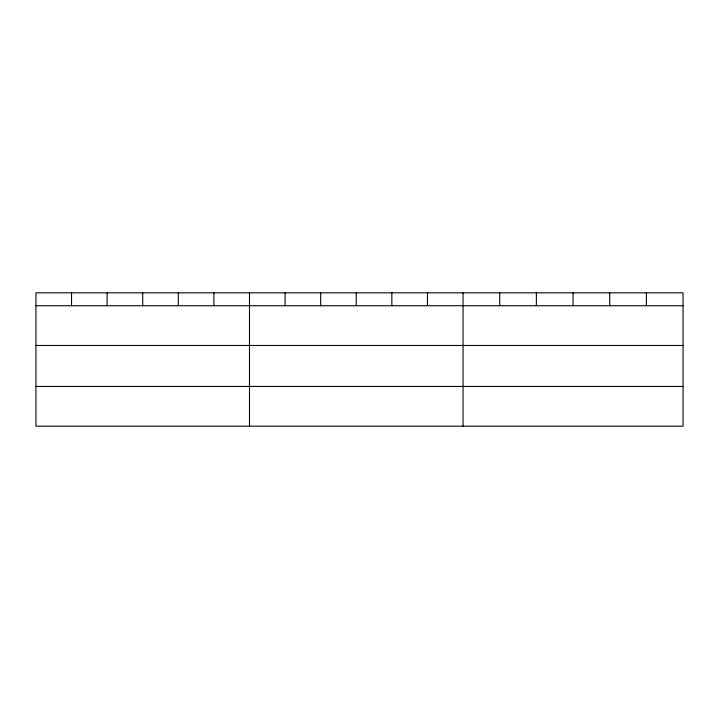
<?xml version="1.0" encoding="UTF-8"?>
<svg xmlns="http://www.w3.org/2000/svg" width="719" height="719" viewBox="0 0 719 719"><rect width="100%" height="100%" fill="white"/><g stroke="black" fill="none" stroke-linecap="round" stroke-linejoin="round"><path stroke-width="1.08" d="M683.05 305.737L683.05 426.169L35.95 426.169L35.95 292.831L683.05 292.831L683.05 305.737L35.95 305.737M35.95 345.479L683.05 345.479M35.95 386.427L683.05 386.427M646.381 292.831L646.381 305.737M609.712 292.831L609.712 305.737M573.043 292.831L573.043 305.737M536.374 292.831L536.374 305.737M499.705 292.831L499.705 305.737M463.036 292.831L463.036 426.169M427.446 292.831L427.446 305.737M391.855 292.831L391.855 305.737M356.264 292.831L356.264 305.737M320.674 292.831L320.674 305.737M285.084 292.831L285.084 305.737M249.493 292.831L249.493 426.169M213.903 292.831L213.903 305.737M178.312 292.831L178.312 305.737M142.722 292.831L142.722 305.737M107.131 292.831L107.131 305.737M71.54 292.831L71.54 305.737"/></g></svg>
